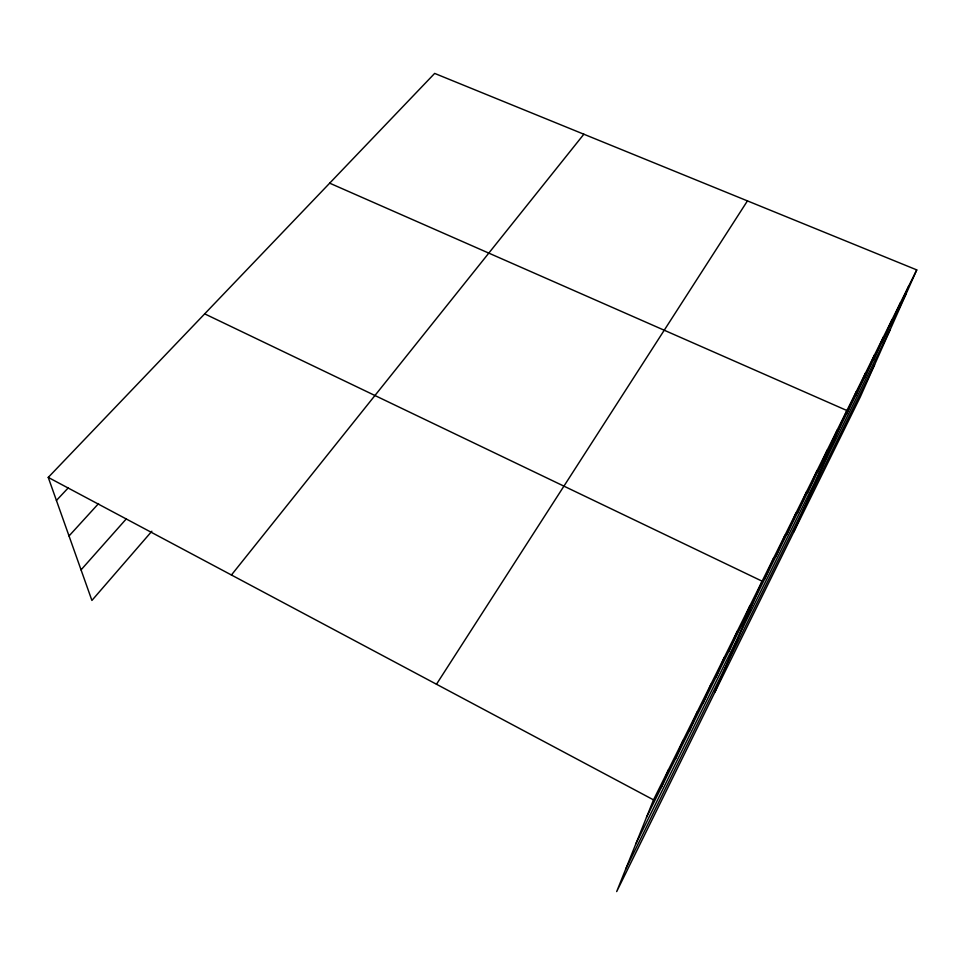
<?xml version="1.0" encoding="UTF-8"?>
<svg xmlns="http://www.w3.org/2000/svg" width="965" height="965" viewBox="0 0 965 965"><rect width="100%" height="100%" fill="white"/><g stroke="black" fill="none" stroke-linecap="round" stroke-linejoin="round"><path stroke-width="1.45" d="M916.75 269.898L653.51 799.864L616.683 891.588L860.334 396.868L916.75 269.898L434.66 73.412L48.25 477.41L91.904 600.447L151.855 531.232M661.242 787.585L668.54 769.624M675.548 758.755L683.111 740.276M689.432 730.746L697.249 711.808M702.93 703.533L710.988 684.161M716.042 677.08L724.317 657.31M728.804 651.351L737.284 631.219M741.204 626.333L749.877 605.851M714.956 692.05L762.133 581.195L204.677 313.854M764.69 578.964L773.701 557.891M775.824 556.54L784.979 535.201M786.668 534.67L795.956 513.078M797.235 513.332L806.668 491.535M807.56 492.536L817.102 470.522M817.62 472.223L827.282 450.028M827.451 452.416L837.21 430.04M793.833 531.884L846.896 410.523L329.68 183.169M846.414 414.166L856.365 391.476M855.569 395.698L865.593 372.888M864.519 377.653L874.616 354.722M873.265 360.017L883.433 336.978M881.817 342.78L892.046 319.632M890.176 325.917L900.466 302.684M898.355 309.415L908.704 286.11M635.826 843.905L890.2 329.644M625.718 869.079L874.579 364.806M646.514 817.295L906.364 293.276M436.482 684.245L747.441 200.889M231.431 574.995L583.861 134.219M81.048 569.869L126.174 519.025M69.022 535.973L98.563 503.573M56.428 500.461L68.31 487.808M48.25 477.41L653.51 799.864"/></g></svg>
